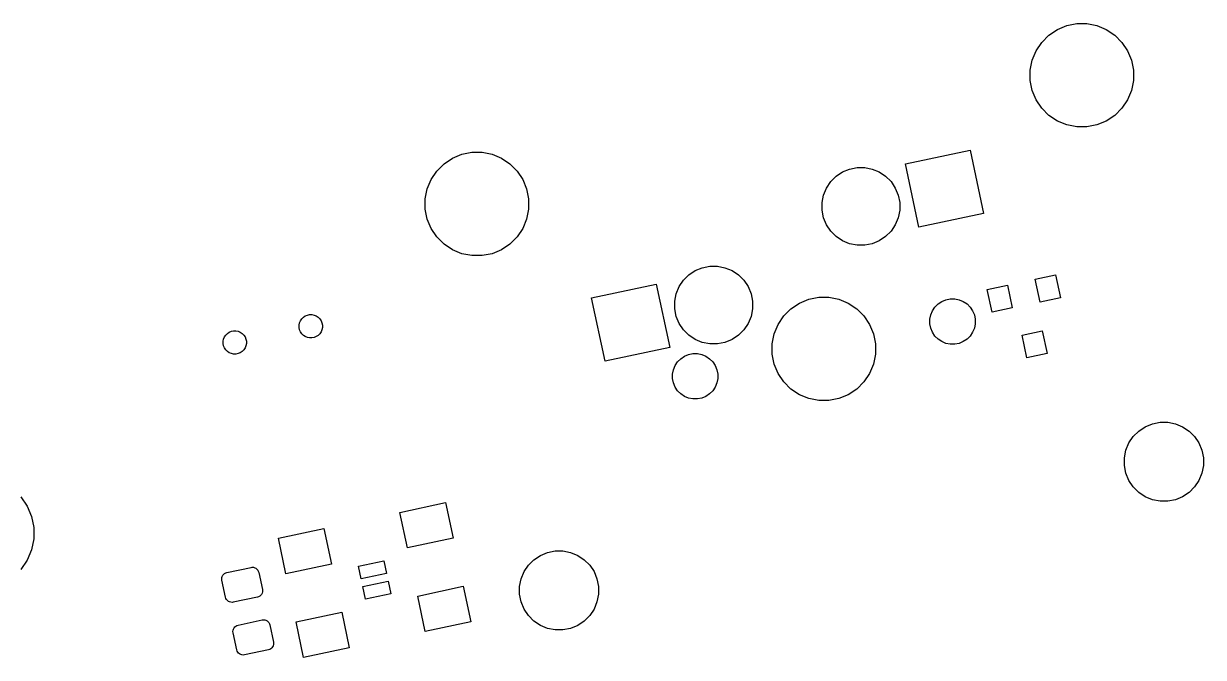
# Model space of a CAD drawing. Extents: x 25 to 360, y 20 to 134.
# Drawn here: x 194.9 to 240.45, y 19.79 to 44.24 of the extents above; entities that cross this region are included whole.
import ezdxf

# ---------------------------------------------------------------- set-up
doc = ezdxf.new("R2010")
doc.units = 0
doc.layers.add('BLACK', color=7, linetype='CONTINUOUS')

msp = doc.modelspace()

# ---------------------------------------------------------------- linework, layer by layer
at = {"layer": 'BLACK', "linetype": 'CONTINUOUS'}
for p, q in [((235.176, 44.1613), (235.561, 44.238)), ((235.561, 44.238), (235.954, 44.238)), ((235.954, 44.238), (236.339, 44.1613)), ((234.209, 43.5151), (234.486, 43.7928)), ((234.486, 43.7928), (234.813, 44.011)), ((234.813, 44.011), (235.176, 44.1613)), ((236.339, 44.1613), (236.702, 44.011)), ((236.702, 44.011), (237.028, 43.7928)), ((237.028, 43.7928), (237.306, 43.5151)), ((233.99, 43.1885), (234.209, 43.5151)), ((237.306, 43.5151), (237.524, 43.1885)), ((233.763, 42.4404), (233.84, 42.8257)), ((233.84, 42.8257), (233.99, 43.1885)), ((237.524, 43.1885), (237.675, 42.8257)), ((237.675, 42.8257), (237.751, 42.4404)), ((233.763, 42.0477), (233.763, 42.4404)), ((237.751, 42.4404), (237.751, 42.0477)), ((233.84, 41.6625), (233.763, 42.0477)), ((237.751, 42.0477), (237.675, 41.6625)), ((233.99, 41.2996), (233.84, 41.6625)), ((237.675, 41.6625), (237.524, 41.2996)), ((234.209, 40.973), (233.99, 41.2996)), ((237.524, 41.2996), (237.306, 40.973)), ((234.486, 40.6953), (234.209, 40.973)), ((234.813, 40.4771), (234.486, 40.6953)), ((237.028, 40.6953), (236.702, 40.4771)), ((237.306, 40.973), (237.028, 40.6953)), ((235.176, 40.3268), (234.813, 40.4771)), ((235.561, 40.2502), (235.176, 40.3268)), ((235.954, 40.2502), (235.561, 40.2502)), ((236.339, 40.3268), (235.954, 40.2502)), ((236.702, 40.4771), (236.339, 40.3268)), ((211.459, 39.0469), (211.821, 39.1972)), ((211.821, 39.1972), (212.207, 39.2739)), ((212.207, 39.2739), (212.599, 39.2739)), ((212.599, 39.2739), (212.985, 39.1972)), ((212.985, 39.1972), (213.348, 39.0469)), ((228.948, 38.8286), (231.442, 39.3588)), ((231.442, 39.3588), (231.962, 36.9134)), ((210.854, 38.551), (211.132, 38.8287)), ((211.132, 38.8287), (211.459, 39.0469)), ((213.348, 39.0469), (213.674, 38.8287)), ((213.674, 38.8287), (213.952, 38.551)), ((229.467, 36.3832), (228.948, 38.8286)), ((210.636, 38.2244), (210.854, 38.551)), ((213.952, 38.551), (214.17, 38.2244)), ((226.06, 38.1407), (226.269, 38.3496)), ((226.269, 38.3496), (226.514, 38.5138)), ((226.514, 38.5138), (226.787, 38.6268)), ((226.787, 38.6268), (227.077, 38.6845)), ((227.077, 38.6845), (227.373, 38.6845)), ((227.373, 38.6845), (227.662, 38.6268)), ((227.662, 38.6268), (227.935, 38.5138)), ((227.935, 38.5138), (228.181, 38.3496)), ((228.181, 38.3496), (228.39, 38.1407)), ((210.409, 37.4763), (210.486, 37.8616)), ((210.486, 37.8616), (210.636, 38.2244)), ((214.17, 38.2244), (214.32, 37.8616)), ((214.32, 37.8616), (214.397, 37.4763)), ((225.782, 37.622), (225.896, 37.895)), ((225.896, 37.895), (226.06, 38.1407)), ((228.39, 38.1407), (228.554, 37.895)), ((228.554, 37.895), (228.667, 37.622)), ((210.409, 37.0836), (210.409, 37.4763)), ((214.397, 37.4763), (214.397, 37.0836)), ((225.725, 37.3322), (225.782, 37.622)), ((228.667, 37.622), (228.725, 37.3322)), ((210.486, 36.6984), (210.409, 37.0836)), ((214.397, 37.0836), (214.32, 36.6984)), ((225.725, 37.0367), (225.725, 37.3322)), ((225.782, 36.7469), (225.725, 37.0367)), ((228.725, 37.0367), (228.667, 36.7469)), ((228.725, 37.3322), (228.725, 37.0367)), ((231.962, 36.9134), (229.467, 36.3832)), ((210.636, 36.3355), (210.486, 36.6984)), ((214.32, 36.6984), (214.17, 36.3355)), ((225.896, 36.474), (225.782, 36.7469)), ((226.06, 36.2283), (225.896, 36.474)), ((228.554, 36.474), (228.39, 36.2283)), ((228.667, 36.7469), (228.554, 36.474)), ((210.854, 36.0089), (210.636, 36.3355)), ((211.132, 35.7312), (210.854, 36.0089)), ((213.952, 36.0089), (213.674, 35.7312)), ((214.17, 36.3355), (213.952, 36.0089)), ((226.269, 36.0194), (226.06, 36.2283)), ((226.514, 35.8552), (226.269, 36.0194)), ((228.181, 36.0194), (227.935, 35.8552)), ((228.39, 36.2283), (228.181, 36.0194)), ((211.459, 35.513), (211.132, 35.7312)), ((213.674, 35.7312), (213.348, 35.513)), ((226.787, 35.7421), (226.514, 35.8552)), ((227.077, 35.6845), (226.787, 35.7421)), ((227.373, 35.6845), (227.077, 35.6845)), ((227.662, 35.7421), (227.373, 35.6845)), ((227.935, 35.8552), (227.662, 35.7421)), ((211.821, 35.3627), (211.459, 35.513)), ((212.207, 35.2861), (211.821, 35.3627)), ((212.599, 35.2861), (212.207, 35.2861)), ((212.985, 35.3627), (212.599, 35.2861)), ((213.348, 35.513), (212.985, 35.3627)), ((220.585, 34.5449), (220.831, 34.709)), ((220.831, 34.709), (221.104, 34.8221)), ((221.104, 34.8221), (221.394, 34.8797)), ((221.394, 34.8797), (221.689, 34.8797)), ((221.689, 34.8797), (221.979, 34.8221)), ((221.979, 34.8221), (222.252, 34.709)), ((222.252, 34.709), (222.498, 34.5449)), ((216.831, 33.6564), (219.325, 34.1866)), ((219.325, 34.1866), (219.845, 31.7412)), ((220.212, 34.0903), (220.377, 34.3359)), ((220.377, 34.3359), (220.585, 34.5449)), ((222.498, 34.5449), (222.707, 34.3359)), ((222.707, 34.3359), (222.871, 34.0903)), ((233.96, 34.377), (234.743, 34.5433)), ((234.147, 33.4966), (233.96, 34.377)), ((234.743, 34.5433), (234.93, 33.663)), ((220.042, 33.5275), (220.099, 33.8173)), ((220.099, 33.8173), (220.212, 34.0903)), ((222.871, 34.0903), (222.984, 33.8173)), ((222.984, 33.8173), (223.042, 33.5275)), ((232.102, 33.9819), (232.884, 34.1483)), ((232.289, 33.1016), (232.102, 33.9819)), ((232.884, 34.1483), (233.071, 33.2679)), ((217.351, 31.2111), (216.831, 33.6564)), ((220.042, 33.232), (220.042, 33.5275)), ((223.042, 33.5275), (223.042, 33.232)), ((224.525, 33.2362), (224.852, 33.4544)), ((224.852, 33.4544), (225.215, 33.6047)), ((225.215, 33.6047), (225.6, 33.6813)), ((225.6, 33.6813), (225.993, 33.6813)), ((225.993, 33.6813), (226.378, 33.6047)), ((226.378, 33.6047), (226.741, 33.4544)), ((226.741, 33.4544), (227.068, 33.2362)), ((229.99, 33.1581), (230.086, 33.3014)), ((230.086, 33.3014), (230.208, 33.4232)), ((230.208, 33.4232), (230.351, 33.519)), ((230.351, 33.519), (230.51, 33.585)), ((230.51, 33.585), (230.679, 33.6186)), ((230.679, 33.6186), (230.852, 33.6186)), ((230.852, 33.6186), (231.021, 33.585)), ((231.021, 33.585), (231.18, 33.519)), ((231.18, 33.519), (231.323, 33.4232)), ((231.323, 33.4232), (231.445, 33.3014)), ((231.445, 33.3014), (231.541, 33.1581)), ((233.071, 33.2679), (232.289, 33.1016)), ((234.93, 33.663), (234.147, 33.4966)), ((205.589, 32.7746), (205.638, 32.8483)), ((205.638, 32.8483), (205.7, 32.911)), ((205.7, 32.911), (205.774, 32.9603)), ((205.774, 32.9603), (205.856, 32.9942)), ((205.856, 32.9942), (205.943, 33.0115)), ((205.943, 33.0115), (206.032, 33.0115)), ((206.032, 33.0115), (206.119, 32.9942)), ((206.119, 32.9942), (206.2, 32.9603)), ((206.2, 32.9603), (206.274, 32.911)), ((206.274, 32.911), (206.337, 32.8483)), ((206.337, 32.8483), (206.386, 32.7746)), ((220.099, 32.9422), (220.042, 33.232)), ((220.212, 32.6692), (220.099, 32.9422)), ((222.984, 32.9422), (222.871, 32.6692)), ((223.042, 33.232), (222.984, 32.9422)), ((224.03, 32.6319), (224.248, 32.9584)), ((224.248, 32.9584), (224.525, 33.2362)), ((227.068, 33.2362), (227.345, 32.9584)), ((227.345, 32.9584), (227.563, 32.6319)), ((229.89, 32.8298), (229.924, 32.9988)), ((229.89, 32.6574), (229.89, 32.8298)), ((229.924, 32.9988), (229.99, 33.1581)), ((231.541, 33.1581), (231.607, 32.9988)), ((231.607, 32.9988), (231.64, 32.8298)), ((231.64, 32.8298), (231.64, 32.6574)), ((202.84, 32.3365), (202.922, 32.3705)), ((202.922, 32.3705), (203.009, 32.3877)), ((203.009, 32.3877), (203.097, 32.3877)), ((203.097, 32.3877), (203.184, 32.3705)), ((203.184, 32.3705), (203.266, 32.3365)), ((205.537, 32.6058), (205.555, 32.6927)), ((205.537, 32.5172), (205.537, 32.6058)), ((205.555, 32.4302), (205.537, 32.5172)), ((205.555, 32.6927), (205.589, 32.7746)), ((205.589, 32.3483), (205.555, 32.4302)), ((205.638, 32.2746), (205.589, 32.3483)), ((206.386, 32.3483), (206.337, 32.2746)), ((206.386, 32.7746), (206.42, 32.6927)), ((206.42, 32.4302), (206.386, 32.3483)), ((206.42, 32.6927), (206.437, 32.6058)), ((206.437, 32.5172), (206.42, 32.4302)), ((206.437, 32.6058), (206.437, 32.5172)), ((220.377, 32.4236), (220.212, 32.6692)), ((220.585, 32.2146), (220.377, 32.4236)), ((222.707, 32.4236), (222.498, 32.2146)), ((222.871, 32.6692), (222.707, 32.4236)), ((223.879, 32.269), (224.03, 32.6319)), ((227.563, 32.6319), (227.714, 32.269)), ((229.924, 32.4884), (229.89, 32.6574)), ((229.99, 32.3291), (229.924, 32.4884)), ((231.607, 32.4884), (231.541, 32.3291)), ((231.64, 32.6574), (231.607, 32.4884)), ((233.447, 32.2232), (234.229, 32.3895)), ((234.229, 32.3895), (234.416, 31.5091)), ((202.603, 31.9821), (202.62, 32.069)), ((202.603, 31.8934), (202.603, 31.9821)), ((202.62, 31.8065), (202.603, 31.8934)), ((202.62, 32.069), (202.654, 32.1509)), ((202.654, 32.1509), (202.703, 32.2246)), ((202.703, 32.2246), (202.766, 32.2873)), ((202.766, 32.2873), (202.84, 32.3365)), ((203.266, 32.3365), (203.34, 32.2873)), ((203.34, 32.2873), (203.402, 32.2246)), ((203.402, 32.2246), (203.452, 32.1509)), ((203.452, 32.1509), (203.486, 32.069)), ((203.486, 32.069), (203.503, 31.9821)), ((203.503, 31.8934), (203.486, 31.8065)), ((203.503, 31.9821), (203.503, 31.8934)), ((205.7, 32.2119), (205.638, 32.2746)), ((205.774, 32.1627), (205.7, 32.2119)), ((205.856, 32.1288), (205.774, 32.1627)), ((205.943, 32.1115), (205.856, 32.1288)), ((206.032, 32.1115), (205.943, 32.1115)), ((206.119, 32.1288), (206.032, 32.1115)), ((206.2, 32.1627), (206.119, 32.1288)), ((206.274, 32.2119), (206.2, 32.1627)), ((206.337, 32.2746), (206.274, 32.2119)), ((220.831, 32.0505), (220.585, 32.2146)), ((221.104, 31.9374), (220.831, 32.0505)), ((221.394, 31.8797), (221.104, 31.9374)), ((221.979, 31.9374), (221.689, 31.8797)), ((222.252, 32.0505), (221.979, 31.9374)), ((222.498, 32.2146), (222.252, 32.0505)), ((223.803, 31.8838), (223.879, 32.269)), ((227.714, 32.269), (227.79, 31.8838)), ((230.086, 32.1858), (229.99, 32.3291)), ((230.208, 32.0639), (230.086, 32.1858)), ((230.351, 31.9682), (230.208, 32.0639)), ((230.51, 31.9022), (230.351, 31.9682)), ((230.679, 31.8686), (230.51, 31.9022)), ((231.021, 31.9022), (230.852, 31.8686)), ((231.18, 31.9682), (231.021, 31.9022)), ((231.323, 32.0639), (231.18, 31.9682)), ((231.445, 32.1858), (231.323, 32.0639)), ((231.541, 32.3291), (231.445, 32.1858)), ((233.634, 31.3428), (233.447, 32.2232)), ((202.654, 31.7246), (202.62, 31.8065)), ((202.703, 31.6509), (202.654, 31.7246)), ((202.766, 31.5882), (202.703, 31.6509)), ((202.84, 31.539), (202.766, 31.5882)), ((202.922, 31.505), (202.84, 31.539)), ((203.009, 31.4877), (202.922, 31.505)), ((203.097, 31.4877), (203.009, 31.4877)), ((203.184, 31.505), (203.097, 31.4877)), ((203.266, 31.539), (203.184, 31.505)), ((203.34, 31.5882), (203.266, 31.539)), ((203.402, 31.6509), (203.34, 31.5882)), ((203.452, 31.7246), (203.402, 31.6509)), ((203.486, 31.8065), (203.452, 31.7246)), ((219.845, 31.7412), (217.351, 31.2111)), ((220.413, 31.4066), (220.572, 31.4726)), ((220.572, 31.4726), (220.741, 31.5062)), ((220.741, 31.5062), (220.914, 31.5062)), ((220.914, 31.5062), (221.083, 31.4726)), ((221.083, 31.4726), (221.242, 31.4066)), ((221.689, 31.8797), (221.394, 31.8797)), ((223.803, 31.491), (223.803, 31.8838)), ((223.879, 31.1058), (223.803, 31.491)), ((227.79, 31.491), (227.714, 31.1058)), ((227.79, 31.8838), (227.79, 31.491)), ((230.852, 31.8686), (230.679, 31.8686)), ((234.416, 31.5091), (233.634, 31.3428)), ((219.986, 30.8864), (220.052, 31.0457)), ((220.052, 31.0457), (220.148, 31.189)), ((220.148, 31.189), (220.27, 31.3109)), ((220.27, 31.3109), (220.413, 31.4066)), ((221.242, 31.4066), (221.385, 31.3109)), ((221.385, 31.3109), (221.507, 31.189)), ((221.507, 31.189), (221.603, 31.0457)), ((221.603, 31.0457), (221.669, 30.8864)), ((224.03, 30.7429), (223.879, 31.1058)), ((227.714, 31.1058), (227.563, 30.7429)), ((219.953, 30.7174), (219.986, 30.8864)), ((219.953, 30.545), (219.953, 30.7174)), ((219.986, 30.376), (219.953, 30.545)), ((221.669, 30.8864), (221.703, 30.7174)), ((221.703, 30.545), (221.669, 30.376)), ((221.703, 30.7174), (221.703, 30.545)), ((224.248, 30.4164), (224.03, 30.7429)), ((227.563, 30.7429), (227.345, 30.4164)), ((220.052, 30.2167), (219.986, 30.376)), ((220.148, 30.0734), (220.052, 30.2167)), ((220.27, 29.9515), (220.148, 30.0734)), ((221.507, 30.0734), (221.385, 29.9515)), ((221.603, 30.2167), (221.507, 30.0734)), ((221.669, 30.376), (221.603, 30.2167)), ((224.525, 30.1386), (224.248, 30.4164)), ((224.852, 29.9204), (224.525, 30.1386)), ((227.068, 30.1386), (226.741, 29.9204)), ((227.345, 30.4164), (227.068, 30.1386)), ((220.413, 29.8558), (220.27, 29.9515)), ((220.572, 29.7898), (220.413, 29.8558)), ((220.741, 29.7562), (220.572, 29.7898)), ((220.914, 29.7562), (220.741, 29.7562)), ((221.083, 29.7898), (220.914, 29.7562)), ((221.242, 29.8558), (221.083, 29.7898)), ((221.385, 29.9515), (221.242, 29.8558)), ((225.215, 29.7701), (224.852, 29.9204)), ((225.6, 29.6935), (225.215, 29.7701)), ((225.993, 29.6935), (225.6, 29.6935)), ((226.378, 29.7701), (225.993, 29.6935)), ((226.741, 29.9204), (226.378, 29.7701)), ((238.204, 28.6876), (238.481, 28.8025)), ((238.481, 28.8025), (238.776, 28.8611)), ((238.776, 28.8611), (239.076, 28.8611)), ((239.076, 28.8611), (239.37, 28.8025)), ((239.37, 28.8025), (239.648, 28.6876)), ((237.575, 28.059), (237.742, 28.3086)), ((237.742, 28.3086), (237.954, 28.5209)), ((237.954, 28.5209), (238.204, 28.6876)), ((239.648, 28.6876), (239.897, 28.5209)), ((239.897, 28.5209), (240.11, 28.3086)), ((240.11, 28.3086), (240.276, 28.059)), ((237.46, 27.7816), (237.575, 28.059)), ((240.276, 28.059), (240.391, 27.7816)), ((237.402, 27.4872), (237.46, 27.7816)), ((237.402, 27.187), (237.402, 27.4872)), ((240.391, 27.7816), (240.45, 27.4872)), ((240.45, 27.4872), (240.45, 27.187)), ((237.46, 26.8925), (237.402, 27.187)), ((237.575, 26.6152), (237.46, 26.8925)), ((240.391, 26.8925), (240.276, 26.6152)), ((240.45, 27.187), (240.391, 26.8925)), ((237.742, 26.3656), (237.575, 26.6152)), ((240.276, 26.6152), (240.11, 26.3656)), ((194.798, 25.9811), (195.039, 25.6207)), ((237.954, 26.1533), (237.742, 26.3656)), ((238.204, 25.9865), (237.954, 26.1533)), ((238.481, 25.8716), (238.204, 25.9865)), ((239.648, 25.9865), (239.37, 25.8716)), ((239.897, 26.1533), (239.648, 25.9865)), ((240.11, 26.3656), (239.897, 26.1533)), ((195.039, 25.6207), (195.204, 25.2204)), ((209.43, 25.3829), (211.191, 25.7572)), ((211.191, 25.7572), (211.482, 24.3877)), ((238.776, 25.8131), (238.481, 25.8716)), ((239.076, 25.8131), (238.776, 25.8131)), ((239.37, 25.8716), (239.076, 25.8131)), ((195.204, 25.2204), (195.289, 24.7953)), ((209.721, 24.0135), (209.43, 25.3829)), ((195.289, 24.7953), (195.289, 24.362)), ((204.735, 24.3849), (206.496, 24.7592)), ((206.496, 24.7592), (206.787, 23.3898)), ((195.289, 24.362), (195.204, 23.9369)), ((205.026, 23.0155), (204.735, 24.3849)), ((211.482, 24.3877), (209.721, 24.0135)), ((195.204, 23.9369), (195.039, 23.5366)), ((214.6, 23.5568), (214.85, 23.7235)), ((214.85, 23.7235), (215.127, 23.8384)), ((215.127, 23.8384), (215.422, 23.897)), ((215.422, 23.897), (215.722, 23.897)), ((215.722, 23.897), (216.016, 23.8384)), ((216.016, 23.8384), (216.294, 23.7235)), ((216.294, 23.7235), (216.543, 23.5568)), ((195.039, 23.5366), (194.798, 23.1762)), ((202.751, 23.0631), (203.68, 23.2606)), ((203.68, 23.2606), (203.729, 23.2661)), ((203.729, 23.2661), (203.778, 23.2619)), ((203.778, 23.2619), (203.825, 23.2483)), ((203.825, 23.2483), (203.868, 23.2258)), ((206.787, 23.3898), (205.026, 23.0155)), ((207.827, 23.3042), (208.805, 23.5122)), ((207.931, 22.8152), (207.827, 23.3042)), ((208.805, 23.5122), (208.909, 23.0231)), ((214.221, 23.0949), (214.388, 23.3445)), ((214.388, 23.3445), (214.6, 23.5568)), ((216.543, 23.5568), (216.755, 23.3445)), ((216.755, 23.3445), (216.922, 23.0949)), ((202.553, 22.8153), (202.557, 22.8642)), ((202.558, 22.7666), (202.553, 22.8153)), ((202.557, 22.8642), (202.571, 22.9112)), ((202.571, 22.9112), (202.593, 22.9548)), ((202.593, 22.9548), (202.624, 22.993)), ((202.624, 22.993), (202.661, 23.0246)), ((202.661, 23.0246), (202.704, 23.0483)), ((202.704, 23.0483), (202.751, 23.0631)), ((203.868, 23.2258), (203.906, 23.1952)), ((203.906, 23.1952), (203.938, 23.1577)), ((203.938, 23.1577), (203.962, 23.1148)), ((203.962, 23.1148), (203.977, 23.0681)), ((203.977, 23.0681), (204.117, 22.4078)), ((208.909, 23.0231), (207.931, 22.8152)), ((214.048, 22.5231), (214.106, 22.8175)), ((214.106, 22.8175), (214.221, 23.0949)), ((216.922, 23.0949), (217.037, 22.8175)), ((217.037, 22.8175), (217.096, 22.5231)), ((202.699, 22.1064), (202.558, 22.7666)), ((204.117, 22.4078), (204.122, 22.3591)), ((204.122, 22.3591), (204.118, 22.3103)), ((207.994, 22.5217), (208.972, 22.7296)), ((208.098, 22.0326), (207.994, 22.5217)), ((208.972, 22.7296), (209.076, 22.2406)), ((210.116, 22.155), (211.877, 22.5293)), ((211.877, 22.5293), (212.168, 21.1599)), ((214.048, 22.2229), (214.048, 22.5231)), ((217.096, 22.5231), (217.096, 22.2229)), ((202.713, 22.0597), (202.699, 22.1064)), ((202.737, 22.0167), (202.713, 22.0597)), ((202.769, 21.9793), (202.737, 22.0167)), ((202.807, 21.9487), (202.769, 21.9793)), ((202.85, 21.9261), (202.807, 21.9487)), ((202.898, 21.9125), (202.85, 21.9261)), ((202.946, 21.9084), (202.898, 21.9125)), ((202.995, 21.9138), (202.946, 21.9084)), ((203.924, 22.1113), (202.995, 21.9138)), ((203.971, 22.1262), (203.924, 22.1113)), ((204.014, 22.1498), (203.971, 22.1262)), ((204.051, 22.1814), (204.014, 22.1498)), ((204.082, 22.2197), (204.051, 22.1814)), ((204.105, 22.2632), (204.082, 22.2197)), ((204.118, 22.3103), (204.105, 22.2632)), ((209.076, 22.2406), (208.098, 22.0326)), ((210.407, 20.7856), (210.116, 22.155)), ((214.106, 21.9284), (214.048, 22.2229)), ((214.221, 21.6511), (214.106, 21.9284)), ((217.037, 21.9284), (216.922, 21.6511)), ((217.096, 22.2229), (217.037, 21.9284)), ((205.421, 21.1571), (207.182, 21.5313)), ((207.182, 21.5313), (207.473, 20.1619)), ((214.388, 21.4015), (214.221, 21.6511)), ((216.922, 21.6511), (216.755, 21.4015)), ((203.025, 20.9251), (203.055, 20.9634)), ((203.055, 20.9634), (203.093, 20.995)), ((203.093, 20.995), (203.136, 21.0186)), ((203.136, 21.0186), (203.182, 21.0335)), ((203.182, 21.0335), (204.111, 21.231)), ((204.111, 21.231), (204.16, 21.2364)), ((204.16, 21.2364), (204.209, 21.2323)), ((204.209, 21.2323), (204.256, 21.2187)), ((204.256, 21.2187), (204.3, 21.1961)), ((204.3, 21.1961), (204.338, 21.1655)), ((204.338, 21.1655), (204.369, 21.1281)), ((204.369, 21.1281), (204.393, 21.0851)), ((204.393, 21.0851), (204.408, 21.0384)), ((204.408, 21.0384), (204.548, 20.3782)), ((205.712, 19.7876), (205.421, 21.1571)), ((212.168, 21.1599), (210.407, 20.7856)), ((214.6, 21.1892), (214.388, 21.4015)), ((214.85, 21.0224), (214.6, 21.1892)), ((215.127, 20.9076), (214.85, 21.0224)), ((216.294, 21.0224), (216.016, 20.9076)), ((216.543, 21.1892), (216.294, 21.0224)), ((216.755, 21.4015), (216.543, 21.1892)), ((202.984, 20.7857), (202.988, 20.8345)), ((202.99, 20.737), (202.984, 20.7857)), ((202.988, 20.8345), (203.002, 20.8816)), ((203.13, 20.0767), (202.99, 20.737)), ((203.002, 20.8816), (203.025, 20.9251)), ((215.422, 20.849), (215.127, 20.9076)), ((215.722, 20.849), (215.422, 20.849)), ((216.016, 20.9076), (215.722, 20.849)), ((203.145, 20.03), (203.13, 20.0767)), ((204.356, 20.0817), (203.427, 19.8842)), ((204.402, 20.0965), (204.356, 20.0817)), ((204.445, 20.1202), (204.402, 20.0965)), ((204.483, 20.1518), (204.445, 20.1202)), ((204.513, 20.19), (204.483, 20.1518)), ((204.536, 20.2336), (204.513, 20.19)), ((204.55, 20.2806), (204.536, 20.2336)), ((204.548, 20.3782), (204.554, 20.3295)), ((204.554, 20.3295), (204.55, 20.2806)), ((207.473, 20.1619), (205.712, 19.7876)), ((203.169, 19.9871), (203.145, 20.03)), ((203.2, 19.9496), (203.169, 19.9871)), ((203.238, 19.919), (203.2, 19.9496)), ((203.282, 19.8965), (203.238, 19.919)), ((203.329, 19.8829), (203.282, 19.8965)), ((203.378, 19.8787), (203.329, 19.8829)), ((203.427, 19.8842), (203.378, 19.8787))]:
    msp.add_line(p, q, dxfattribs=at)

doc.saveas('drawing.dxf')
